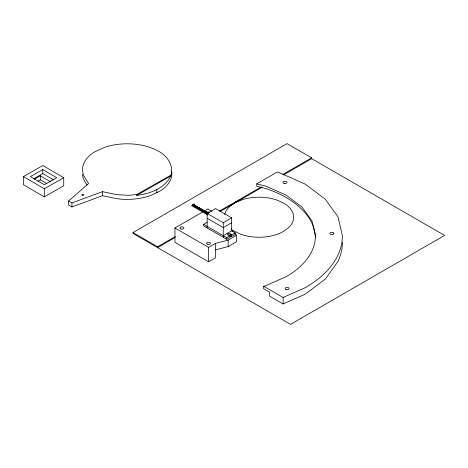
<?xml version="1.0" encoding="UTF-8"?>
<svg xmlns="http://www.w3.org/2000/svg" width="468" height="468" viewBox="0 0 468 468"><rect width="100%" height="100%" fill="white"/><g stroke="black" fill="none" stroke-linecap="round" stroke-linejoin="round"><path stroke-width="0.7" d="M23.406 176.588L23.4 184.679L44.279 196.882L63.724 185.802L63.73 177.711L42.851 165.508L23.406 176.588L44.279 188.791L44.279 196.882M46.595 183.514L40.33 179.852L40.33 175.81L34.398 179.185M170.668 175.243L136.755 194.559L136.755 195.372C149.731 193.793 164.151 188.692 170.598 176.442C174.47 165.906 167.304 155.639 157.991 150.912A44.653 25.769 0 0 0 103.931 147.56L94.858 151.784A44.653 25.769 0 0 0 84.357 176.828L88.581 183.532L68.638 200.994L68.638 205.042L71.943 206.961L102.498 195.712L116.696 198.654A44.653 25.769 0 0 0 150.456 195.606L159.529 191.389A44.653 25.769 0 0 0 171.715 171.651M71.943 206.961L71.943 202.913L68.638 200.994M102.498 195.712L102.498 191.669L116.696 194.606L128.285 195.326L136.755 194.559M156.856 192.635L156.856 189.4M194.22 204.282L193.916 203.89L193.419 204.651M193.407 204.615C193.015 204.516 191.699 204.996 191.898 205.844L207.716 214.976M223.259 235.685L231.66 230.835L235.164 232.853L235.164 234.474L231.66 236.492L230.771 235.983L230.794 234.269A1.585 0.913 0 0 0 229.209 233.356A1.585 0.913 0 0 0 227.624 234.269A1.585 0.913 0 0 0 229.209 235.188L230.262 235.685L230.262 237.305L226.758 239.323L203.65 225.98L203.65 224.365L207.149 222.341M230.771 235.983L230.584 235.427M192.389 205.639L191.898 205.844M219.469 211.074L261.425 186.849M231.192 229.156A34.661 20.013 0 0 0 233.497 230.765L240.441 234.117A34.661 20.013 0 0 0 282.479 231.952L288.282 227.945A34.661 20.013 0 0 0 284.538 203.674L277.594 200.327A34.661 20.013 0 0 0 242.962 199.485L235.556 202.486L229.753 206.493A34.661 20.013 0 0 0 224.693 214.426M132.965 232.584L287.03 143.635L311.653 157.851L311.653 158.658L444.6 235.416L290.534 324.365L132.965 233.392L132.965 232.584L157.587 246.8L175.266 236.592M234.544 233.21L236.562 235.281L228.156 240.131L215.561 243.348L215.561 257.739L208.558 261.782L174.938 242.377L174.938 227.98L202.79 211.905M205.323 210.442L207.856 208.98L211.94 211.337M315.409 237.621A99.859 57.652 0 0 0 265.491 188.405L256.751 186.311L256.751 183.889L277.22 172.072L278.975 172.493L305.241 184.129L325.4 199.292L338.066 216.953L342.389 235.907A126.834 73.224 0 0 1 305.241 287.685L283.111 297.49L263.677 286.27L263.677 288.697L269.691 292.167L269.691 296.209L283.111 303.96L305.241 294.156L325.4 278.986L338.066 261.325A126.834 73.224 0 0 0 342.389 242.377M282.853 174.476L311.653 157.851M175.266 237.405L157.587 247.613L157.587 246.8M220.095 211.518L234.62 203.135L234.62 202.328M262.057 187.294L236.176 202.24L236.176 201.427M283.479 174.927L311.653 158.658M223.259 237.305L223.259 222.745L231.66 217.895L231.66 230.835M231.66 222.745L223.259 227.6L207.149 218.299M174.938 227.98L208.558 247.391L215.561 243.348M203.65 224.365L226.758 237.709L230.262 235.685M230.771 234.363L231.66 234.877L235.164 232.853M215.561 249.813L228.156 246.601L236.562 241.751L236.562 235.281M42.81 169.551L30.408 176.617L44.325 184.755L56.727 177.688L42.81 169.551L42.81 173.593L53.703 179.964M33.509 178.893L42.81 173.593M37.955 181.204L40.33 179.852M44.279 188.791L63.73 177.711M136.755 195.372L170.668 176.05M71.943 202.913L102.498 191.669M263.677 286.27L265.491 285.837L286.17 276.676A99.859 57.652 0 0 0 315.42 235.907L312.016 220.984L302.041 207.078L286.17 195.138L265.491 185.977L256.751 183.889M231.66 217.895L215.555 208.593L207.149 213.449L207.149 228.004M193.185 204.352L208.576 213.273M193.085 204.37L208.272 213.133M192.98 204.422L208.166 213.186M192.874 204.504L208.061 213.268M192.781 204.61L207.991 213.349M195.835 206.476L197.104 207.207M192.699 204.738L207.886 213.502M195.759 206.604L197.022 207.33M192.641 204.873L207.827 213.642M192.605 205.007L223.259 222.745M193.225 205.481L207.149 213.537M193.249 205.61L195.782 207.072M197.046 207.804L204.639 212.185M205.902 212.917L207.172 213.648M40.33 175.81L50.351 181.666M231.514 230.104L233.029 231.66M87.042 185.141L84.357 180.87A44.653 25.769 0 0 1 82.555 174.225M283.111 297.49L283.111 303.96M235.556 201.679L235.556 202.486M231.66 234.877L231.66 236.492M228.156 240.131L228.156 246.601M226.758 237.709L226.758 239.323M208.558 247.391L208.558 261.782M228.021 235.199A1.609 0.93 0 0 1 230.162 235.135A1.609 0.93 0 0 1 230.508 236.358L230.238 236.539A1.609 0.93 0 0 1 229.893 236.679M206.452 213.829A1.983 1.141 0 0 1 206.142 213.595M207.342 211.916A1.983 1.141 0 0 1 209.57 212.449M333.824 233.462L333.754 233.169A1.983 1.141 0 0 0 331.584 232.327A1.983 1.141 0 0 0 329.864 233.462L329.928 233.76A1.983 1.141 0 0 0 332.105 234.597A1.983 1.141 0 0 0 333.824 233.462M82.181 195.185A0.989 0.573 0 0 0 83.836 194.928A0.989 0.573 0 0 0 82.625 194.232A0.989 0.573 0 0 0 82.181 195.185M180.952 228.975A1.983 1.141 0 0 0 183.924 227.98A1.983 1.141 0 0 0 180.952 226.992A1.983 1.141 0 0 0 180.952 228.975M207.564 244.337A1.983 1.141 0 0 0 210.536 243.348A1.983 1.141 0 0 0 207.564 242.354A1.983 1.141 0 0 0 207.564 244.337M286.123 289.499A1.983 1.141 0 0 0 289.095 288.51A1.983 1.141 0 0 0 286.123 287.516A1.983 1.141 0 0 0 286.123 289.499M284.053 183.38A1.983 1.141 0 0 0 287.024 182.385A1.983 1.141 0 0 0 284.053 181.397A1.983 1.141 0 0 0 284.053 183.38"/></g></svg>
